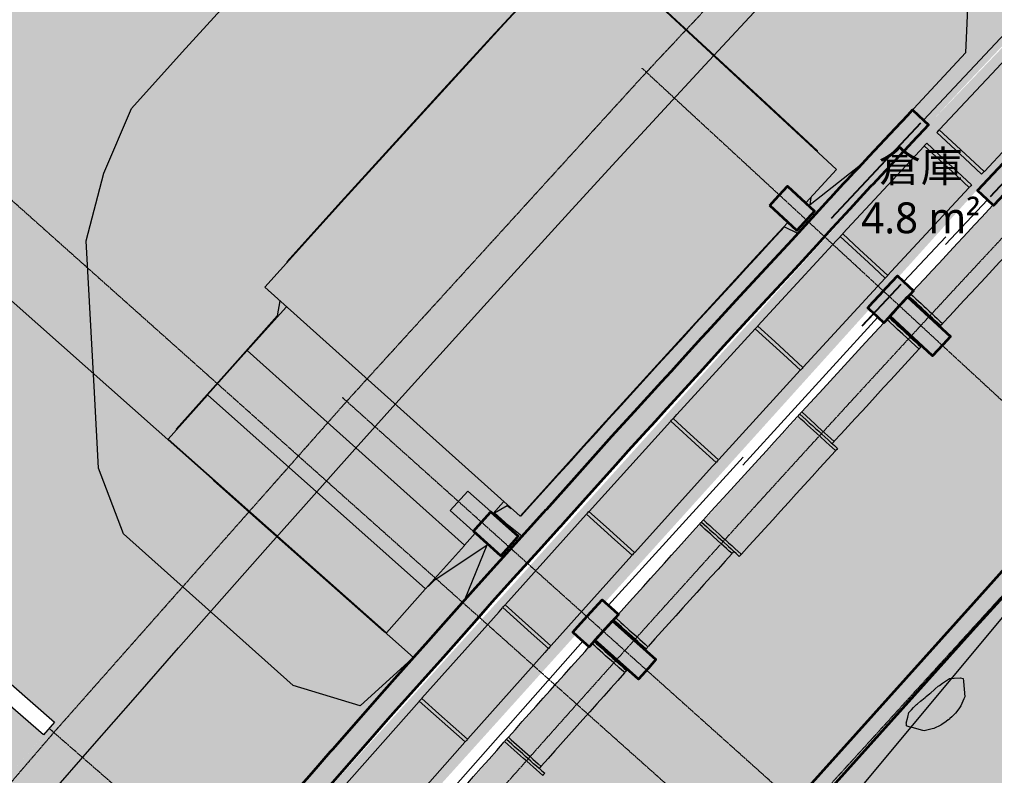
# Model space of a CAD drawing. Header units: millimetres. Extents: x -31757 to 121236, y -27283 to 63658.
# Drawn here: x 46065 to 52747, y 39385 to 44569 of the extents above; entities that cross this region are included whole.
import ezdxf

# ---------------------------------------------------------------- set-up
doc = ezdxf.new("R2010")
doc.units = ezdxf.units.MM
doc.linetypes.add('DASHDOT', pattern=[3.556, 2.54, -0.508, 0, -0.508])
doc.linetypes.add('PHANTOM', pattern=[6.35, 3.175, -0.635, 0.635, -0.635, 0.635, -0.635])
for name, color, linetype, lineweight in [('01_切断（構造・壁）', 7, 'Continuous', 35), ('02_切断（家具）', 8, 'Continuous', 18), ('06_部屋の色', 8, 'Continuous', 0), ('07_切断（建具）', 7, 'Continuous', 18), ('10_見えがかり', 7, 'Continuous', 13), ('11_見えがかり（家具）', 8, 'Continuous', 9), ('20_上部（屋根の外形・梁）', 8, 'PHANTOM', 9), ('40_通り芯', 1, 'DASHDOT', 9), ('50_寸法', 3, 'Continuous', 9), ('60_部屋名・面積', 7, 'Continuous', 13), ('70_断面の位置', 6, 'DASHDOT', 9)]:
    doc.layers.add(name, color=color, linetype=linetype, lineweight=lineweight)
doc.styles.add('JP', font='NotoSansCJKjp-Regular.otf')

msp = doc.modelspace()

# ---------------------------------------------------------------- hatches: boundary and pattern name
at = {"layer": '01_切断（構造・壁）'}
for points in [[(56616.1, 47412.9), (56650.2, 47379.1), (56651.5, 47377.7), (56651.5, 47377.7), (56651.5, 47377.7), (56650.2, 47376.3), (56620.4, 47346.3), (56485.5, 47210.6), (56229.2, 46952.6), (56228.3, 46951.8), (55763.3, 46469.9), (55409.4, 46103.2), (54143.8, 44791.9), (54143, 44791.1), (53624.3, 44237.7), (53231.6, 43818.7), (53020.6, 43593.5), (52741.1, 43295.4), (52739.8, 43294.1), (52739.8, 43294.1), (52739.8, 43294.1), (52738.4, 43295.3), (52661.6, 43367.2), (52631.8, 43395.2), (52630.5, 43396.5), (52631.7, 43398), (53122.4, 43921.5), (54034.5, 44894.7), (54034.9, 44895.1), (55086.9, 45985.1), (55301.6, 46207.6), (55393.8, 46303.1), (56121.4, 47057), (56121.7, 47057.3), (56121.8, 47057.4), (56378.8, 47316), (56419.6, 47357.1), (56543.8, 47482), (56545.2, 47483.3), (56546.6, 47482.1)], [(50608.2, 42241.5), (50739.4, 42386.5), (50779.3, 42430.7), (51002.4, 42671.9), (51270.1, 42961.3), (51359.5, 43058.9), (51614.2, 43336.8), (51625, 43348.5), (51642.8, 43367.9), (51712.6, 43444), (51737.1, 43470.7), (51785.5, 43522.5), (51800.2, 43538.1), (51816.2, 43555.1), (51888, 43631.7), (52069.2, 43824.9), (52151.7, 43914), (52184.6, 43949.6), (52184.6, 43949.6), (52184.6, 43949.6), (52263, 43876.5), (52294.3, 43847.3), (52294.3, 43847.3), (52294.3, 43847.3), (52261.3, 43811.6), (52178.7, 43722.5), (52162.7, 43705.4), (52091.1, 43629), (51910.3, 43436.2), (51904.3, 43429.8), (51895.6, 43420.5), (51874.1, 43397.6), (51847.2, 43368.9), (51754.8, 43268.1), (51724.4, 43234.9), (51635.1, 43137.5), (51526.8, 43019.3), (51380.5, 42859.8), (51157.6, 42618.8), (50890.2, 42329.6), (50747.7, 42172.1), (50576.8, 41983), (50479.3, 41876.5), (50421.6, 41813.6), (50334.8, 41718.8), (50235.5, 41610.4), (50148.9, 41513.6), (50045.7, 41398.5), (49925, 41263.7), (49789.2, 41112.1), (49783.7, 41105.9), (49774.1, 41095.2), (49765.3, 41085.3), (49619, 40923.5), (49451, 40737.7), (49302.1, 40573), (49196.4, 40453.4), (49057.2, 40295.9), (48967.5, 40194.4), (48865.4, 40080.3), (48725.6, 39924.1), (48644.2, 39833.2), (48590.1, 39771.4), (48497.7, 39665.7), (48180.1, 39302.8), (48035.8, 39139.3), (47852, 38931.3), (47722.9, 38785.1), (47606.8, 38650.6), (47590.2, 38631.4), (47553.1, 38588.5), (47553.1, 38588.5), (47553.1, 38588.5), (47514.6, 38622), (47440, 38687), (47440, 38687), (47440, 38687), (47552.1, 38816.8), (47610.1, 38884), (47610.1, 38884), (47610.1, 38884), (47754.6, 39047.5), (48067.6, 39402), (48196.4, 39549.2), (48214.1, 39569.4), (48531.5, 39932.2), (48638, 40051.2), (48769.8, 40198.5), (48868.9, 40309.3), (48970.4, 40424.2), (49062, 40527.8), (49190.4, 40673.1), (49336.8, 40835), (49358.9, 40859.5), (49653.9, 41185.8), (49662.2, 41195.1), (49672.2, 41206.3), (49677.8, 41212.5), (49867.6, 41424.5), (50069, 41649.3), (50124.2, 41710.9), (50279.4, 41880.4), (50465.7, 42083.7), (50532.9, 42158.1)], [(51206.3, 43294.2), (51242.8, 43333.7), (51328.4, 43426.4), (51513.4, 43255.6), (51487.7, 43227.8), (51391.3, 43123.3)], [(52160.5, 42738.6), (52191.8, 42709.3), (52191.8, 42709.3), (52191.8, 42709.3), (52166.3, 42682.1), (52089.9, 42600.5), (52051.2, 42558.1), (52024.6, 42528.8), (51989.4, 42490.1), (51989.4, 42490.1), (51989.4, 42490.1), (51910.2, 42562.2), (51902.3, 42569.4), (51878.5, 42591.1), (51913.9, 42630.1), (51963, 42683.9), (51979.7, 42702.3), (52009.2, 42733.8), (52082.4, 42811.8)], [(52028.8, 42534.5), (52057.5, 42565.6), (52150.9, 42666.7), (52444.8, 42395.3), (52392.1, 42338.3), (52322.7, 42263.1)], [(49175.9, 41059.6), (49211.8, 41099.7), (49296.1, 41193.6), (49483, 41025.9), (49457.8, 40997.8), (49362.8, 40891.9)], [(50137.3, 40518.8), (50168.9, 40489.9), (50168.9, 40489.9), (50168.9, 40489.9), (50143.9, 40462.4), (50068.6, 40379.7), (50040.7, 40348.2), (50004.4, 40307.1), (49973.2, 40271.8), (49969.8, 40267.9), (49889.5, 40338.8), (49857.4, 40367.2), (49857.4, 40367.2), (49857.4, 40367.2), (49892.3, 40406.7), (49957, 40479.9), (50058, 40590.9)], [(50008.5, 40312.8), (50036.8, 40344.4), (50128.7, 40446.8), (50426.5, 40179.7), (50374.7, 40121.9), (50306.3, 40045.7)]]:
    msp.add_hatch(color=7, dxfattribs=at).paths.add_polyline_path(points)
at = {"layer": '02_切断（家具）'}
for points in [[(52658.5, 43507.5), (52543.3, 43614.9), (52351.4, 43794), (52357.8, 43800.9), (52368.5, 43812.4), (52483.7, 43704.9), (52675.6, 43525.8), (52669.2, 43518.9)], [(52573.1, 43415.9), (52457.9, 43523.3), (52265.8, 43702.2), (52272.2, 43709.1), (52282.9, 43720.6), (52398.1, 43613.2), (52590.1, 43434.2), (52583.7, 43427.3)], [(51998, 42796.3), (51882.3, 42903.2), (51689.5, 43081.3), (51695.9, 43088.3), (51706.6, 43099.8), (51822.2, 42992.8), (52015, 42814.6), (52008.6, 42807.7)], [(51416.9, 42165), (51300.8, 42271.5), (51107.3, 42448.8), (51113.7, 42455.8), (51124.3, 42467.3), (51240.4, 42360.9), (51433.9, 42183.5), (51427.5, 42176.6)], [(50838.6, 41531.4), (50722, 41637.3), (50527.8, 41813.9), (50534.1, 41820.9), (50544.6, 41832.5), (50661.2, 41726.5), (50855.4, 41549.9), (50849.1, 41543)], [(50262.8, 40895.3), (50145.8, 41000.8), (49950.8, 41176.5), (49957.2, 41183.5), (49967.7, 41195.2), (50084.6, 41089.7), (50279.6, 40913.9), (50273.3, 40907)], [(49689.8, 40256.9), (49572.3, 40361.9), (49376.6, 40536.8), (49382.9, 40543.8), (49393.3, 40555.5), (49510.8, 40450.5), (49706.4, 40275.6), (49700.2, 40268.6)], [(52439.2, 39773.4), (52437.9, 39772.3), (52436.5, 39771.2), (52435.1, 39770), (52433.7, 39768.8), (52432.3, 39767.7), (52429.9, 39766), (52415.6, 39755.8), (52386.6, 39735.2), (52378.7, 39731.4), (52330.5, 39708.2), (52319.9, 39705.6), (52264.9, 39692.4), (52255.1, 39695.1), (52214.9, 39706.1), (52175.4, 39716.7), (52162.5, 39720.1), (52147.2, 39724.2), (52144.2, 39724.9), (52142.8, 39739.4), (52142.4, 39743.6), (52151.6, 39785), (52158.7, 39816.9), (52166.8, 39825.3), (52176.9, 39835.8), (52191.9, 39851.6), (52200, 39860), (52213.2, 39872.3), (52218.4, 39877.1), (52240.2, 39895.3), (52247.7, 39901.4), (52271.1, 39921), (52278.3, 39927.1), (52302.4, 39947.2), (52309.5, 39953.1), (52332.9, 39972.7), (52340.2, 39978.8), (52361.7, 39996.9), (52369.2, 40003.3), (52389.4, 40018.5), (52417.2, 40036.9), (52439.1, 40051.5), (52469.6, 40052.7), (52514.1, 40054.6), (52528.8, 40050.4), (52532.1, 40049.5), (52533.5, 40033), (52533.7, 40030.6), (52538.2, 39976.6), (52542.9, 39925), (52536.4, 39910.1), (52515.8, 39863.2), (52501.4, 39843.4), (52479.2, 39812.7), (52453.8, 39787.8), (52441.3, 39775.5)], [(49119.4, 39616.1), (49001.5, 39720.5), (48805, 39894.6), (48811.3, 39901.7), (48821.7, 39913.4), (48939.5, 39808.9), (49136, 39634.8), (49129.7, 39627.8)]]:
    msp.add_hatch(color=8, dxfattribs=at).paths.add_polyline_path(points)
at = {"layer": '06_部屋の色', "true_color": 0xf6e3a4}
h = msp.add_hatch(color=8, dxfattribs=at)
h.paths.add_polyline_path([(37121.8, 42081.2), (37460.6, 42484.9), (37800.4, 42887.9), (36072.4, 44348.7), (39234.8, 48988.5), (39431.2, 49276.7), (39322.7, 49373.6), (39316.9, 49378.8), (39496.9, 49642.9), (39611.1, 49540.6), (39795.6, 49811.2), (39687.3, 49908.5), (39681.5, 49913.7), (39861.6, 50178), (39975.6, 50075.3), (40009.7, 50125.4), (40040.8, 50171), (41255.9, 51953.7), (41148.6, 52052.4), (41142.8, 52057.7), (41323.5, 52322.9), (41429.2, 52225.4), (41436.5, 52218.7), (41621.7, 52490.5), (41514.7, 52589.5), (41508.9, 52594.8), (41689.8, 52860.2), (41802.5, 52755.7), (41822.1, 52784.5), (42460.9, 53721.7), (42489.9, 53764.2), (42585.7, 53895.5), (42599.7, 53914.6), (42604.4, 53920.3), (42708.9, 54045.6), (42719.4, 54058.2), (42787.8, 54136.5), (42789.9, 54138.9), (42851.9, 54248.7), (42853.6, 54251.8), (42853.6, 54251.9), (42855.9, 54255.5), (43006.4, 54494.7), (43009, 54498), (43179.6, 54718.9), (43182.4, 54721.9), (43373.5, 54925.4), (43376.6, 54928.2), (43586.3, 55112.4), (43589.7, 55114.8), (43816, 55278.1), (43817.8, 55279.1), (44024.5, 55399.8), (44060.7, 55420.9), (44277.9, 55521.2), (44317.9, 55539.6), (44543.7, 55618.6), (44585.3, 55633.1), (44817.7, 55690), (44860.4, 55700.5), (45097.2, 55734.8), (45139.9, 55741), (45140.7, 55741.1), (45144.9, 55741.3), (45427.3, 55754.9), (45483, 55754.9), (47818.2, 55754.5), (47818.4, 55903), (47818.4, 55906.5), (51414.4, 55906), (51414.2, 55759.5), (51414.2, 55754), (51454.3, 55754), (51465.9, 55754), (54573.7, 55753.6), (54613.5, 55753.6), (54615.4, 55753.6), (54621.5, 55753.6), (54623.5, 55753.5), (54625.5, 55753.4), (54626, 55753.3), (54921.2, 55738.5), (54925.4, 55737.8), (55213.9, 55693.9), (55218.1, 55692.9), (55500.8, 55620.2), (55504.7, 55618.8), (55778.8, 55518.2), (55782.5, 55516.4), (56045.2, 55388.7), (56048.5, 55386.6), (56297.2, 55233.1), (56300.2, 55230.8), (56532.3, 55053.1), (56533.1, 55052.3), (56744.8, 54853.6), (56751, 54847.7), (56772.1, 54825.8), (56777.2, 54820.5), (56821.3, 54774.8), (56991.9, 54597.6), (59427.7, 52068.4), (59746.8, 51737.1), (59781.4, 51701.1), (59794.3, 51687.7), (59792.1, 51685.6), (59685.5, 51582.1), (59787.6, 51476.3), (59791.1, 51472.7), (59705, 51389), (59196, 50899.2), (59143.7, 50847.7), (59044.4, 50949.6), (59037.6, 50956.5), (59034, 50953), (59033.8, 50952.8), (59033.1, 50952.1), (59029.9, 50949), (58743.2, 50666.6), (58401.6, 50334.7), (58400.1, 50333.3), (58394.2, 50327.5), (57903.5, 49839.6), (57892.9, 49829), (57459.3, 49402), (57563.5, 49297.4), (57566.6, 49294.3), (57502.7, 49231.4), (57154, 48880), (56803.1, 48530.9), (56319, 48038.3), (56153.9, 47871.8), (56045.6, 47978.5), (55701.8, 47631.8), (55695.6, 47625.4), (55514.2, 47438.2), (55619.3, 47335.4), (55622.9, 47331.9), (55470.9, 47175.2), (55131.2, 46829.4), (54643.1, 46321.1), (54162.4, 45825.1), (53814.8, 45458.4), (53742.7, 45383.3), (53637.7, 45483.3), (53632.6, 45488.1), (53421.1, 45267.7), (53527.7, 45166.4), (53531.3, 45163), (53479.2, 45108.7), (52996.9, 44594.7), (52522.1, 44093.2), (52295.7, 43848.7), (52189.7, 43947.7), (52184.5, 43952.5), (52071.6, 43830.4), (52067.7, 43826.3), (51742.6, 43479.6), (51737.9, 43474.5), (51735.6, 43472.1), (51731.2, 43467.3), (51729.8, 43465.8), (51272.8, 42967.2), (51268.6, 42962.6), (50788.3, 42443.3), (50777.9, 42432.1), (50470.8, 42092.4), (50464.2, 42085.1), (50122.7, 41712.2), (49662.4, 41198.3), (49653.5, 41188.4), (49653.4, 41188.2), (49652.4, 41187.1), (49194.4, 40680.5), (49188.9, 40674.4), (48872.2, 40316), (48867.4, 40310.6), (48534.9, 39939.1), (48530, 39933.5), (48072.9, 39411.1), (48066.1, 39403.3), (47608.6, 38885.3), (47437.2, 38686.8), (47550, 38588.5), (47551.8, 38587), (47406.2, 38418.2), (47073.7, 38037.8), (46615.8, 37502), (46164.6, 36979.1), (45852.2, 36608.5), (45590.5, 36302.3), (44600.9, 37138.8), (44291.6, 37400.2), (44789.6, 37987.1), (45302.9, 38587.4), (45805.3, 39170.5), (46309.8, 39751.7), (43444.8, 42248), (42931, 41656.2), (42419.5, 41062.4), (41910.1, 40466.8), (41389.8, 39853.7), (41349.7, 39806.3), (43641.2, 37870.2), (43189.5, 37333.6), (42700.5, 36748.6), (42375.7, 36357.7), (41893.4, 35773.6), (41891, 35772), (41887.6, 35772.2), (35947.6, 40658.3), (35945.8, 40661.7), (35947, 40665.4), (36615.4, 41474)])
h.paths.add_polyline_path([(52361.6, 48399.8), (52291.4, 48477.5), (52216.2, 48550.4), (52136.5, 48618.2), (52052.4, 48680.7), (51964.5, 48737.5), (51873, 48788.5), (51778.4, 48833.3), (51681.1, 48871.9), (51581.5, 48904.1), (51479.9, 48929.6), (51376.9, 48948.5), (51272.9, 48960.5), (51168.3, 48965.8), (51063.6, 48964.2), (50959.3, 48955.8), (50855.7, 48940.5), (50753.4, 48918.5), (50652.7, 48889.9), (50554, 48854.7), (50457.9, 48813.2), (50364.7, 48765.4), (50274.8, 48711.7), (50188.7, 48652.2), (50106.6, 48587.2), (50029, 48517), (49956.1, 48441.8), (49888.3, 48362.1), (49825.8, 48278), (49769, 48190.1), (49718, 48098.7), (49673.1, 48004), (49634.5, 47906.7), (49602.4, 47807.1), (49576.8, 47705.5), (49558, 47602.6), (49545.9, 47498.5), (49540.7, 47393.9), (49542.3, 47289.3), (49550.7, 47184.9), (49566, 47081.3), (49588, 46978.9), (49616.6, 46878.3), (49651.8, 46779.6), (49693.3, 46683.5), (49741, 46590.4), (49794.7, 46500.5), (49854.2, 46414.3), (49919.2, 46332.3), (49989.5, 46254.6), (50064.6, 46181.7), (50144.4, 46113.9), (50228.4, 46051.4), (50316.4, 45994.6), (50407.8, 45943.6), (50502.4, 45898.7), (50599.7, 45860.2), (50699.4, 45828), (50801, 45802.5), (50903.9, 45783.6), (51007.9, 45771.5), (51112.5, 45766.3), (51217.2, 45767.9), (51321.5, 45776.3), (51425.1, 45791.6), (51527.5, 45813.6), (51628.2, 45842.2), (51726.8, 45877.4), (51822.9, 45918.9), (51916.1, 45966.6), (52006, 46020.4), (52092.1, 46079.9), (52174.2, 46144.9), (52251.9, 46215.1), (52324.8, 46290.2), (52392.6, 46370), (52455.1, 46454.1), (52511.9, 46542), (52562.8, 46633.4), (52607.7, 46728.1), (52646.3, 46825.4), (52678.4, 46925), (52704, 47026.6), (52722.8, 47129.5), (52734.9, 47233.5), (52740.2, 47338.1), (52738.6, 47442.8), (52730.1, 47547.1), (52714.9, 47650.8), (52692.9, 47753.1), (52664.3, 47853.8), (52629.1, 47952.5), (52587.5, 48048.6), (52539.8, 48141.7), (52486.1, 48231.6), (52426.6, 48317.8)], flags=0)
at = {"layer": '06_部屋の色', "true_color": 0xe9dfcf}
h = msp.add_hatch(color=8, dxfattribs=at)
h.paths.add_polyline_path([(41967, 30769.9), (42314.6, 31207.1), (42442.1, 31367.5), (42919.4, 31963.3), (43398.9, 32557.4), (43880.6, 33149.6), (44200.1, 33539.4), (44364.6, 33740.1), (44850.7, 34328.8), (45339, 34915.7), (45829.5, 35500.7), (46124.6, 35850), (46124.6, 35850), (46187.5, 35924.5), (46189.4, 35922.9), (47685.5, 37666.6), (47984.4, 38015), (47986, 38016.8), (48081.6, 38128.3), (48082, 38128.8), (48082, 38128.8), (48096.8, 38145.5), (48132, 38185.3), (48163.8, 38221.3), (48181.6, 38241.4), (49656.3, 39910.2), (49971.3, 40266.5), (49972.9, 40268.4), (50069.9, 40378.2), (50070.1, 40378.4), (50070.1, 40378.4), (50070.1, 40378.4), (50070.1, 40378.4), (50080.6, 40389.9), (50127.9, 40441.9), (50171.4, 40489.7), (51670.7, 42137.1), (51990.9, 42488.8), (51992.5, 42490.6), (52091.3, 42599.2), (52092, 42599.9), (52107, 42615.9), (52194.3, 42709), (52632.9, 43177), (52741.3, 43292.6), (52764.2, 43317.1), (54144.9, 44790.2), (54145, 44790.3), (54145, 44790.3), (54145, 44790.3), (56061.8, 46776.3), (56226.3, 46946.8), (56230.2, 46950.8), (56618.9, 47342), (56654.5, 47377.8), (56650.6, 47381.6), (57157.8, 47894.8), (57696.5, 48435.7), (58061.1, 48798.7), (58063.8, 48795.9), (58320.8, 49054.5), (58346.9, 49080.8), (58347.1, 49080.9), (60377.4, 51065), (60490.8, 51175.8), (60494.6, 51179.5), (60494.6, 51179.5), (60494.6, 51179.5), (60613.4, 51292.3), (60817.3, 51485.7), (60930.2, 51592.9), (60928.6, 51594.6), (61146.4, 51801.3), (61148, 51799.6), (61657.7, 52283.3), (61656.1, 52285), (62561.4, 53144.2), (62563, 53142.5), (62607.4, 53184.6), (62933.8, 52835.9), (62999, 52897.7), (62999, 52897.7), (62999, 52897.7), (62999, 52897.7), (63065.1, 52958.6), (62739, 53307.7), (62783.8, 53349), (62782.2, 53350.7), (64436.6, 54875.3), (64438.2, 54873.6), (64814.7, 55220.6), (64813.1, 55222.3), (64879.7, 55283), (66089.8, 53950.5), (65530.5, 53440.7), (64973.1, 52928.8), (64417.6, 52414.9), (63901.5, 51933.8), (63312.5, 51380.9), (62762.8, 50860.8), (62215, 50338.6), (61741.6, 49884), (61125.3, 49288.2), (60583.5, 48760), (60043.5, 48229.8), (59613.5, 47804.2), (58969.6, 47163.3), (58435.6, 46627), (57903.7, 46088.8), (57514.5, 45692.1), (57514.5, 45692.1), (57373.7, 45548.6), (56845.7, 45006.5), (56319.8, 44462.4), (55795.9, 43916.3), (55448, 43550.9), (55448, 43550.9), (55274, 43368.3), (54754.2, 42818.3), (54236.4, 42266.4), (53720.7, 41712.6), (53416.5, 41383.5), (53207, 41156.9), (52695.5, 40599.3), (52186, 40039.7), (51678.5, 39478.3), (51412.1, 39181.3), (51173.2, 38915), (50670, 38349.8), (50168.8, 37782.8), (49669.8, 37213.9), (49441.5, 36951.6), (49172.9, 36643.1), (48678.2, 36070.5), (48185.5, 35496.1), (47695.1, 34919.8), (47499.2, 34687.9), (47206.7, 34341.7), (46720.5, 33761.8), (46236.5, 33180.1), (45754.6, 32596.6), (45594.7, 32401.5), (45274.9, 32011.3), (44797.4, 31424.2), (44322.1, 30835.3), (43849, 30244.7), (43725.8, 30089.7), (43378.1, 29652.3), (43230, 29464.6), (42762.1, 29834.3), (42719.6, 29861.2), (42671.4, 29880.8), (42618.5, 29894.4), (42561.8, 29903), (42502.3, 29908.1), (42440.8, 29910.8), (42316.3, 29914), (42255.1, 29917.1), (42191.6, 29917.1), (42122.8, 29910.5), (42050.8, 29899.7), (41904.4, 29875.1), (41833.8, 29866.1), (41767.4, 29862.5), (41707.2, 29866.6), (41654.9, 29881), (41607.5, 29901.7), (41560.8, 29923.2), (41515.3, 29946.1), (41471, 29970.7), (41428.5, 29997.5), (41387.9, 30026.5), (40498.9, 28893.5), (41023.5, 29569.3), (41494.1, 30170.5)])
h.paths.add_polyline_path([(46390.4, 35759.4), (46284.4, 35849), (46279.2, 35843), (46218.2, 35770.8), (46335.8, 35671.4), (46341.8, 35678.4), (46402, 35749.6)], flags=0)
at = {"layer": '06_部屋の色', "true_color": 0xd9d3ec}
for points in [[(56009.8, 47729), (59898.9, 51580.9), (60280.7, 51185), (56402, 47343.4), (52626.7, 43400.1), (52224.4, 43775.1)], [(48032.5, 38303.8), (47617.9, 38665.2), (52224.4, 43775.1), (52626.7, 43400.1)], [(42490.4, 40960.9), (42978, 41527.1), (43454, 42075.9), (46230, 39660.1), (45749, 39105.4), (45269.9, 38549), (44806, 38006.4), (44330.9, 37446.6), (44240, 37523.5), (44713.8, 38081.6), (45177, 38623.4), (43976.3, 39653.1), (43536.2, 39138.8), (43032.2, 38545.2), (41521.2, 39823.3), (42018.3, 40408.7)]]:
    msp.add_hatch(color=8, dxfattribs=at).paths.add_polyline_path(points)
at = {"layer": '06_部屋の色', "true_color": 0xe9dfcf}
for points in [[(62128.1, 33329.2), (52090.4, 42600.1), (54143.9, 44791.1), (64044.9, 35374.3), (63086.5, 34351.7), (63112, 34327.8), (62153.8, 33305.4)], [(52090.4, 42600.1), (62128.1, 33329.2), (61184.7, 32292.7), (61210.6, 32269.2), (60267.5, 31232.9), (60241.4, 31256.3), (56694.5, 34437.3), (56741.1, 34490.9), (56802.8, 34575.7), (56856.7, 34665.5), (56902.7, 34759.8), (56940.3, 34857.6), (56969.2, 34958.4), (56989.2, 35061.3), (57000.1, 35165.5), (57001.9, 35270.4), (56994.6, 35374.9), (56978.2, 35478.5), (56952.9, 35580.2), (56918.7, 35679.3), (56876.1, 35775.1), (56825.3, 35866.8), (56766.7, 35953.7), (56700.7, 36035.1), (56627.9, 36110.5), (56548.8, 36179.3), (56463.9, 36240.9), (56374.1, 36294.9), (56279.9, 36340.9), (56182, 36378.5), (56081.2, 36407.3), (55978.3, 36427.4), (55874.1, 36438.3), (55769.3, 36440.1), (55664.7, 36432.8), (55561.1, 36416.4), (55459.4, 36391.1), (55360.3, 36356.9), (55264.5, 36314.3), (55172.9, 36263.5), (55086, 36204.9), (55004.5, 36138.9), (54929.1, 36066.1), (54906.9, 36040.5), (50069.1, 40379.3)], [(50069.1, 40379.3), (54906.9, 36040.5), (54860.3, 35986.9), (54798.7, 35902.1), (54744.7, 35812.3), (54698.7, 35718.1), (54661.2, 35620.2), (54632.3, 35519.4), (54612.3, 35416.5), (54601.3, 35312.3), (54599.5, 35207.5), (54606.8, 35102.9), (54623.2, 34999.3), (54648.6, 34897.6), (54682.7, 34798.5), (54725.3, 34702.7), (54776.1, 34611.1), (54834.8, 34524.1), (54900.7, 34442.7), (54973.6, 34367.3), (55052.7, 34298.5), (55137.5, 34236.9), (55227.3, 34182.9), (55321.6, 34136.9), (55419.4, 34099.4), (55520.2, 34070.5), (55623.1, 34050.5), (55727.4, 34039.5), (55832.2, 34037.7), (55936.7, 34045), (56040.3, 34061.4), (56142, 34086.7), (56241.1, 34120.9), (56336.9, 34163.5), (56428.6, 34214.3), (56515.5, 34273), (56597, 34338.9), (56672.4, 34411.8), (56694.5, 34437.3), (60241.4, 31256.3), (59313.4, 30206.1), (59339.6, 30182.9), (58411.7, 29133), (48080.6, 38129.2)]]:
    msp.add_hatch(color=8, dxfattribs=at).paths.add_polyline_path(points)
at = {"layer": '06_部屋の色', "true_color": 0x9fcb84}
h = msp.add_hatch(color=8, dxfattribs=at)
h.paths.add_polyline_path([(50264, 37890.7), (50471.4, 38125.6), (50679.1, 38360.2), (50887.3, 38594.4), (51095.8, 38828.3), (51304.6, 39061.9), (51408.5, 39177.8), (51513.8, 39295.2), (51723.4, 39528.1), (51933.3, 39760.7), (52143.6, 39993), (52354.2, 40225), (52565.2, 40456.7), (52776.6, 40688), (52988.3, 40919), (53200.4, 41149.7), (53412.8, 41380), (59946.6, 35345.3), (61052.7, 34323.6), (60851.1, 34105.1), (60649.9, 33886.2), (60449, 33667), (60248.5, 33447.5), (60048.2, 33227.7), (59848.4, 33007.6), (59648.8, 32787.2), (59449.6, 32566.4), (59250.8, 32345.4), (59154.2, 32237.7), (59150.9, 32234), (59052.3, 32124.1), (58854.1, 31902.4), (58656.3, 31680.5), (58458.8, 31458.2), (58261.6, 31235.6), (58064.8, 31012.8), (57868.4, 30789.6), (57672.3, 30566.1), (57476.5, 30342.4), (57281.1, 30118.3), (53359.5, 33533.2), (49438, 36948), (49643.9, 37184.2), (49850.2, 37420), (50056.9, 37655.5)])
h.paths.add_polyline_path([(54860.3, 35986.9), (54798.7, 35902.1), (54744.7, 35812.3), (54698.7, 35718.1), (54661.2, 35620.2), (54632.3, 35519.4), (54612.3, 35416.5), (54601.3, 35312.3), (54599.5, 35207.5), (54606.8, 35102.9), (54623.2, 34999.3), (54648.6, 34897.6), (54682.7, 34798.5), (54725.3, 34702.7), (54776.1, 34611.1), (54834.8, 34524.1), (54900.7, 34442.7), (54973.6, 34367.3), (55052.7, 34298.5), (55137.5, 34236.9), (55227.3, 34182.9), (55321.6, 34136.9), (55419.4, 34099.4), (55520.2, 34070.5), (55623.1, 34050.5), (55727.4, 34039.5), (55832.2, 34037.7), (55936.7, 34045), (56040.3, 34061.4), (56142, 34086.7), (56241.1, 34120.9), (56336.9, 34163.5), (56428.6, 34214.3), (56515.5, 34273), (56597, 34338.9), (56672.4, 34411.8), (56694.4, 34437.1), (56741.1, 34490.9), (56802.8, 34575.7), (56856.7, 34665.5), (56902.7, 34759.8), (56940.3, 34857.6), (56969.2, 34958.4), (56989.2, 35061.3), (57000.1, 35165.5), (57001.9, 35270.4), (56994.6, 35374.9), (56978.2, 35478.5), (56952.9, 35580.2), (56918.7, 35679.3), (56876.1, 35775.1), (56825.3, 35866.8), (56766.7, 35953.7), (56700.7, 36035.1), (56627.9, 36110.5), (56548.8, 36179.3), (56463.9, 36240.9), (56374.1, 36294.9), (56279.9, 36340.9), (56182, 36378.5), (56081.2, 36407.3), (55978.3, 36427.4), (55874.1, 36438.3), (55769.3, 36440.1), (55664.7, 36432.8), (55561.1, 36416.4), (55459.4, 36391.1), (55360.3, 36356.9), (55264.5, 36314.3), (55172.9, 36263.5), (55086, 36204.9), (55004.5, 36138.9), (54929.1, 36066.1), (54906.8, 36040.4)], flags=0)
at = {"layer": '50_寸法'}
msp.add_hatch(color=7, dxfattribs=at).paths.add_polyline_path([(48799.5, 40165.6), (48793.3, 40159.2), (48786.1, 40154.2), (48778, 40150.7), (48769.4, 40148.9), (48760.5, 40148.7), (48751.9, 40150.3), (48743.7, 40153.6), (48736.2, 40158.4), (48729.9, 40164.5), (48724.9, 40171.8), (48721.4, 40179.8), (48719.6, 40188.5), (48719.4, 40197.3), (48721, 40206), (48724.3, 40214.2), (48729, 40221.6), (48735.2, 40227.9), (48742.4, 40232.9), (48750.5, 40236.4), (48759.2, 40238.3), (48768, 40238.4), (48776.7, 40236.8), (48784.9, 40233.6), (48792.3, 40228.8), (48798.6, 40222.6), (48803.6, 40215.4), (48807.1, 40207.3), (48809, 40198.7), (48809.1, 40189.8), (48807.5, 40181.2), (48804.3, 40173)])

# ---------------------------------------------------------------- linework, layer by layer
at = {"layer": '01_切断（構造・壁）'}
for points in [[(50608.2, 42241.5), (50739.4, 42386.5), (50779.3, 42430.7), (51002.4, 42671.9), (51270.1, 42961.3), (51359.5, 43058.9), (51614.2, 43336.8), (51625, 43348.5), (51642.8, 43367.9), (51712.6, 43444), (51737.1, 43470.7), (51785.5, 43522.5), (51800.2, 43538.1), (51816.2, 43555.1), (51888, 43631.7), (52069.2, 43824.9), (52151.7, 43914), (52184.6, 43949.6), (52184.6, 43949.6), (52184.6, 43949.6), (52263, 43876.5), (52294.3, 43847.3), (52294.3, 43847.3), (52294.3, 43847.3), (52261.3, 43811.6), (52178.7, 43722.5), (52162.7, 43705.4), (52091.1, 43629), (51910.3, 43436.2), (51904.3, 43429.8), (51895.6, 43420.5), (51874.1, 43397.6), (51847.2, 43368.9), (51754.8, 43268.1), (51724.4, 43234.9), (51635.1, 43137.5), (51526.8, 43019.3), (51380.5, 42859.8), (51157.6, 42618.8), (50890.2, 42329.6), (50747.7, 42172.1), (50576.8, 41983), (50479.3, 41876.5), (50421.6, 41813.6), (50334.8, 41718.8), (50235.5, 41610.4), (50148.9, 41513.6), (50045.7, 41398.5), (49925, 41263.7), (49789.2, 41112.1), (49783.7, 41105.9), (49774.1, 41095.2), (49765.3, 41085.3), (49619, 40923.5), (49451, 40737.7), (49302.1, 40573), (49196.4, 40453.4), (49057.2, 40295.9), (48967.5, 40194.4), (48865.4, 40080.3), (48725.6, 39924.1), (48644.2, 39833.2), (48590.1, 39771.4), (48497.7, 39665.7), (48180.1, 39302.8)], [(53020.6, 43593.5), (52741.1, 43295.4), (52739.8, 43294.1), (52739.8, 43294.1), (52739.8, 43294.1), (52738.4, 43295.3), (52661.6, 43367.2), (52631.8, 43395.2), (52630.5, 43396.5), (52631.7, 43398), (53122.4, 43921.5)], [(51206.3, 43294.2), (51242.8, 43333.7), (51328.4, 43426.4), (51513.4, 43255.6), (51487.7, 43227.8), (51391.3, 43123.3), (51206.3, 43294.2)], [(52160.5, 42738.6), (52191.8, 42709.3), (52191.8, 42709.3), (52191.8, 42709.3), (52166.3, 42682.1), (52089.9, 42600.5), (52051.2, 42558.1), (52024.6, 42528.8), (51989.4, 42490.1), (51989.4, 42490.1), (51989.4, 42490.1), (51910.2, 42562.2), (51902.3, 42569.4), (51878.5, 42591.1), (51913.9, 42630.1), (51963, 42683.9), (51979.7, 42702.3), (52009.2, 42733.8), (52082.4, 42811.8), (52160.5, 42738.6)], [(52028.8, 42534.5), (52057.5, 42565.6), (52150.9, 42666.7), (52444.8, 42395.3), (52392.1, 42338.3), (52322.7, 42263.1), (52028.8, 42534.5)], [(47754.6, 39047.5), (48067.6, 39402), (48196.4, 39549.2), (48214.1, 39569.4), (48531.5, 39932.2), (48638, 40051.2), (48769.8, 40198.5), (48868.9, 40309.3), (48970.4, 40424.2), (49062, 40527.8), (49190.4, 40673.1), (49336.8, 40835), (49358.9, 40859.5), (49653.9, 41185.8), (49662.2, 41195.1), (49672.2, 41206.3), (49677.8, 41212.5), (49867.6, 41424.5), (50069, 41649.3), (50124.2, 41710.9), (50279.4, 41880.4), (50465.7, 42083.7), (50532.9, 42158.1), (50608.2, 42241.5)], [(52604.9, 40569), (53407.7, 41464.2), (53478.2, 41399.1), (54227.4, 40706.8), (54484.7, 40469), (54921.3, 40065.5), (54921.3, 40065.5), (54921.3, 40065.5), (54880, 40020.8), (54856.1, 39994.9), (54841.3, 39978.9), (54841.3, 39978.9), (54841.3, 39978.9), (54664.1, 40142.4), (54105.9, 40657.7), (53815, 40926.2), (53416.4, 41294.2), (51956.7, 39666.5), (50420, 37953.1), (49523.8, 36953.8), (53637.3, 33369.7)], [(49175.9, 41059.6), (49211.8, 41099.7), (49296.1, 41193.6), (49483, 41025.9), (49457.8, 40997.8), (49362.8, 40891.9), (49175.9, 41059.6)], [(50137.3, 40518.8), (50168.9, 40489.9), (50168.9, 40489.9), (50168.9, 40489.9), (50143.9, 40462.4), (50068.6, 40379.7), (50040.7, 40348.2), (50004.4, 40307.1), (49973.2, 40271.8), (49969.8, 40267.9), (49889.5, 40338.8), (49857.4, 40367.2), (49857.4, 40367.2), (49857.4, 40367.2), (49892.3, 40406.7), (49957, 40479.9), (50058, 40590.9), (50137.3, 40518.8)], [(50872.3, 38637.2), (52604.9, 40569)], [(50008.5, 40312.8), (50036.8, 40344.4), (50128.7, 40446.8), (50426.5, 40179.7), (50374.7, 40121.9), (50306.3, 40045.7), (50008.5, 40312.8)]]:
    msp.add_lwpolyline(points, dxfattribs=at)
at = {"layer": '02_切断（家具）'}
for points in [[(52658.5, 43507.5), (52543.3, 43614.9), (52351.4, 43794), (52357.8, 43800.9), (52368.5, 43812.4), (52483.7, 43704.9), (52675.6, 43525.8), (52669.2, 43518.9), (52658.5, 43507.5)], [(52573.1, 43415.9), (52457.9, 43523.3), (52265.8, 43702.2), (52272.2, 43709.1), (52282.9, 43720.6), (52398.1, 43613.2), (52590.1, 43434.2), (52583.7, 43427.3), (52573.1, 43415.9)], [(51998, 42796.3), (51882.3, 42903.2), (51689.5, 43081.3), (51695.9, 43088.3), (51706.6, 43099.8), (51822.2, 42992.8), (52015, 42814.6), (52008.6, 42807.7), (51998, 42796.3)], [(51416.9, 42165), (51300.8, 42271.5), (51107.3, 42448.8), (51113.7, 42455.8), (51124.3, 42467.3), (51240.4, 42360.9), (51433.9, 42183.5), (51427.5, 42176.6), (51416.9, 42165)], [(50838.6, 41531.4), (50722, 41637.3), (50527.8, 41813.9), (50534.1, 41820.9), (50544.6, 41832.5), (50661.2, 41726.5), (50855.4, 41549.9), (50849.1, 41543), (50838.6, 41531.4)], [(50262.8, 40895.3), (50145.8, 41000.8), (49950.8, 41176.5), (49957.2, 41183.5), (49967.7, 41195.2), (50084.6, 41089.7), (50279.6, 40913.9), (50273.3, 40907), (50262.8, 40895.3)], [(49689.8, 40256.9), (49572.3, 40361.9), (49376.6, 40536.8), (49382.9, 40543.8), (49393.3, 40555.5), (49510.8, 40450.5), (49706.4, 40275.6), (49700.2, 40268.6), (49689.8, 40256.9)], [(52439.2, 39773.4), (52437.9, 39772.3), (52436.5, 39771.2), (52435.1, 39770), (52433.7, 39768.8), (52432.3, 39767.7), (52429.9, 39766), (52415.6, 39755.8), (52386.6, 39735.2), (52378.7, 39731.4), (52330.5, 39708.2), (52319.9, 39705.6), (52264.9, 39692.4), (52255.1, 39695.1), (52214.9, 39706.1), (52175.4, 39716.7), (52162.5, 39720.1), (52147.2, 39724.2), (52144.2, 39724.9), (52142.8, 39739.4), (52142.4, 39743.6), (52151.6, 39785), (52158.7, 39816.9), (52166.8, 39825.3), (52176.9, 39835.8), (52191.9, 39851.6), (52200, 39860), (52213.2, 39872.3), (52218.4, 39877.1), (52240.2, 39895.3), (52247.7, 39901.4), (52271.1, 39921), (52278.3, 39927.1), (52302.4, 39947.2), (52309.5, 39953.1), (52332.9, 39972.7), (52340.2, 39978.8), (52361.7, 39996.9), (52369.2, 40003.3), (52389.4, 40018.5), (52417.2, 40036.9), (52439.1, 40051.5), (52469.6, 40052.7), (52514.1, 40054.6), (52528.8, 40050.4), (52532.1, 40049.5), (52533.5, 40033), (52533.7, 40030.6), (52538.2, 39976.6), (52542.9, 39925), (52536.4, 39910.1), (52515.8, 39863.2), (52501.4, 39843.4), (52479.2, 39812.7), (52453.8, 39787.8), (52441.3, 39775.5), (52439.2, 39773.4)], [(49119.4, 39616.1), (49001.5, 39720.5), (48805, 39894.6), (48811.3, 39901.7), (48821.7, 39913.4), (48939.5, 39808.9), (49136, 39634.8), (49129.7, 39627.8), (49119.4, 39616.1)]]:
    msp.add_lwpolyline(points, dxfattribs=at)
at = {"layer": '07_切断（建具）'}
for points in [[(52891.9, 44553.8), (52259.8, 43879.4)], [(52698, 43333.5), (52410.4, 43026.6)], [(52412.1, 43079.7), (52124.5, 42772.8)], [(51023.1, 41514), (51946.5, 42528.5)], [(50100.7, 40552.5), (51024.2, 41567.1)], [(49017.9, 39277.7), (49926.3, 40305.6)]]:
    msp.add_lwpolyline(points, dxfattribs=at)
at = {"layer": '10_見えがかり'}
msp.add_lwpolyline([(46007.8, 40010.9), (46305.6, 39751.4), (46229.8, 39664.2), (45931.7, 39923.6)], dxfattribs=at)
at = {"layer": '11_見えがかり（家具）'}
for points in [[(46644.3, 43516.3), (46832, 43959.1), (47180.1, 44345), (47879.9, 45113.6), (48231.2, 45496.7), (48583.6, 45878.7), (48981.3, 46162.9), (49500.6, 46182.7), (50020, 46202.4), (51804, 45457.2), (52185.1, 45103.9), (52566.2, 44750.5), (52548.5, 44339.2), (52193.7, 43959.4), (52185.9, 43951.2)], [(49495.5, 41163.9), (47747.6, 42734.6), (48292.6, 43338.8), (48840, 43940.8), (49389.7, 44540.6), (49941.7, 45138.4), (51665, 43540.6), (51454.5, 43312.7)], [(51533, 43665.7), (51533.5, 43669.3), (51152.3, 44022.7), (50390.1, 44729.4), (50009, 45082.8), (50006.5, 45081.1)], [(49661.4, 44837.8), (49649.7, 44829.5), (49297.4, 44447.4), (48946.3, 44064.2), (48596.2, 43680.1), (48246.7, 43295.4), (47898.5, 42909.5), (47897.5, 42903.9)], [(52369.9, 43813.8), (52763, 44233.8), (52871.1, 44348.5)], [(53177, 44061), (53137.9, 44019.4), (52677, 43527.2)], [(51708, 43101.1), (52264.5, 43700.7)], [(51827.6, 43570.5), (51482.4, 43297.8), (51489.2, 43347.3)], [(48754.5, 40184.4), (48399.9, 39862.5), (47940.2, 40003), (46778.4, 41043), (46607.4, 41493.4), (46578.9, 42012.4), (46522, 43050.3), (46644.3, 43516.3)], [(52571.7, 43414.4), (52040.7, 42842.5), (52016.4, 42816.1)], [(52220.1, 42741.2), (52268.9, 42793.8), (52317.8, 42846.4), (52366.6, 42898.9), (52415.4, 42951.5), (52464.2, 43004.1), (52561.8, 43109.2), (52610.6, 43161.8), (52659.5, 43214.3), (52708.3, 43266.9), (52735.1, 43295.8)], [(51329.7, 43177.5), (51119.1, 42949.6), (50575.6, 42356.5), (50034.4, 41761.2), (49495.5, 41163.9)], [(49500.8, 41166.8), (49503.2, 41165), (49588.7, 41259.8), (49674.2, 41354.5), (49759.7, 41449.3), (49845.1, 41544), (49930.6, 41638.8), (50016.1, 41733.5), (50101.8, 41828), (50187.6, 41922.5), (50273.4, 42017), (50359.1, 42111.4), (50445.1, 42205.8), (50531.2, 42299.9), (50617.3, 42394.1), (50703.4, 42488.3), (50789.4, 42582.5), (50875.5, 42676.7), (50961.7, 42770.8), (51048.1, 42864.7), (51134.5, 42958.6), (51220.9, 43052.5), (51307.3, 43146.4), (51397.4, 43103.2)], [(52975.6, 43113.9), (52928.1, 43062.8), (52879.3, 43010.2), (52830.5, 42957.6), (52781.7, 42905.1), (52684, 42799.9), (52586.4, 42694.8), (52537.6, 42642.2), (52440, 42537.1), (52392.5, 42486)], [(51125.7, 42468.8), (51663.7, 43053.4), (51688.2, 43079.8)], [(51996.7, 42794.7), (51435.2, 42184.9)], [(52192.4, 42711.4), (52220.1, 42741.2)], [(47850.3, 42639.6), (47831.8, 42536.4), (47485.2, 42149.1), (47139.5, 41761), (47141.2, 41758.7)], [(52340.9, 42503.9), (52322.6, 42520.9), (52304.3, 42537.9), (52285.9, 42554.9), (52249.3, 42588.9), (52231, 42605.9), (52212.7, 42623), (52194.3, 42640), (52176, 42657), (52159.7, 42672.1)], [(52173.4, 42686.7), (52189.6, 42671.6), (52207.9, 42654.6), (52226.3, 42637.6), (52244.6, 42620.6), (52262.9, 42603.6), (52281.2, 42586.6), (52299.5, 42569.6), (52317.9, 42552.6), (52336.2, 42535.5), (52354.5, 42518.5), (52372.8, 42501.5), (52391.1, 42484.5), (52390, 42483.3), (52388.9, 42482.1), (52387.7, 42480.8), (52386.6, 42479.6), (52385.5, 42478.4), (52383.2, 42476), (52382.1, 42474.7), (52380.9, 42473.5), (52379.8, 42472.3), (52378.7, 42471.1), (52377.5, 42469.9), (52359.2, 42486.9), (52340.9, 42503.9)], [(49115.2, 40964.5), (47625, 42298.4), (47895, 42599.5)], [(52118.8, 42410.7), (52100.4, 42427.6), (52082, 42444.5), (52063.6, 42461.5), (52026.7, 42495.3), (52010.4, 42510.3)], [(52023.9, 42525.1), (52040.3, 42510), (52058.7, 42493.1), (52077.1, 42476.2), (52095.5, 42459.3), (52169.1, 42391.6), (52187.6, 42374.7), (52206, 42357.8), (52224.4, 42340.9), (52242.8, 42324), (52241.7, 42322.7), (52240.5, 42321.5), (52238.3, 42319.1), (52237.2, 42317.8), (52236, 42316.6), (52234.9, 42315.4), (52232.6, 42312.9), (52231.5, 42311.7), (52230.4, 42310.5), (52229.3, 42309.2), (52118.8, 42410.7)], [(50546, 41833.9), (50570.2, 41860.6), (51106, 42447.3)], [(51571.5, 42036.7), (51620.1, 42089.5), (51765.7, 42248), (51814.2, 42300.9), (51862.7, 42353.7), (51987.3, 42489.3)], [(48847, 40664.3), (47354.2, 41995.3), (47623.6, 42296.9)], [(52227.9, 42307.8), (52180.7, 42256.4), (52132.2, 42203.6), (52083.7, 42150.7), (52035.1, 42097.9), (51986.6, 42045.1), (51889.5, 41939.4), (51841, 41886.6), (51792.5, 41833.8), (51743.9, 41780.9), (51695.4, 41728.1), (51648.2, 41676.7)], [(51415.6, 42163.5), (50856.8, 41551.3)], [(51427.3, 41879.7), (51571.5, 42036.7)], [(48579.4, 40363.6), (47084, 41691.6), (47352.8, 41993.8)], [(50806, 41197.2), (50859.9, 41256.5), (50913.8, 41315.7), (51129.4, 41552.6), (51183.3, 41611.8), (51237.2, 41671), (51291.1, 41730.3), (51345, 41789.5), (51397.6, 41847.2)], [(51401.2, 41851.2), (51402.3, 41852.4), (51405.7, 41856.1), (51406.8, 41857.3), (51409, 41859.8), (51410.2, 41861), (51412.4, 41863.5), (51455.5, 41824.2), (51477.1, 41804.6), (51498.7, 41785), (51520.3, 41765.3), (51541.8, 41745.7), (51563.4, 41726.1), (51585, 41706.4), (51606.5, 41686.8), (51628.1, 41667.2), (51649.7, 41647.5), (51671.2, 41627.9), (51670.1, 41626.7), (51665.6, 41621.7), (51664.5, 41620.5), (51663.4, 41619.3), (51662.3, 41618.1), (51661.1, 41616.8), (51660, 41615.6), (51658.9, 41614.4), (51657.8, 41613.1), (51614.6, 41652.4), (51593.1, 41672), (51549.9, 41711.3), (51528.4, 41730.9), (51506.8, 41750.5), (51485.2, 41770.2), (51463.7, 41789.8), (51442.1, 41809.4), (51420.5, 41829.1), (51398.9, 41848.7), (51401.2, 41851.2)], [(51413.8, 41865), (51414.7, 41866), (51415.8, 41867.2), (51416.9, 41868.4), (51418, 41869.6), (51420.3, 41872.1), (51422.6, 41874.5), (51423.7, 41875.8), (51424.8, 41877), (51425.9, 41878.2), (51518, 41793.7), (51536.4, 41776.7), (51646.9, 41675.3), (51645.7, 41674), (51644.6, 41672.8), (51643.5, 41671.6), (51641.2, 41669.1), (51640.1, 41667.9), (51639, 41666.7), (51636.7, 41664.2), (51635.6, 41663)], [(49969, 41196.6), (50526.5, 41812.3)], [(51656.4, 41611.6), (51603.9, 41553.9), (51550, 41494.7), (51496.1, 41435.4), (51442.2, 41376.2), (51388.3, 41317), (51334.4, 41257.8), (51280.5, 41198.6), (51226.6, 41139.3), (51064.9, 40961.7), (51012.3, 40903.9)], [(50837.3, 41529.9), (50813, 41503.3), (50280.9, 40915.4)], [(47389.4, 41417.7), (47397.4, 41406.7), (47786.1, 41061.6), (48563.5, 40371.5), (48565.3, 40373.4)], [(49294.6, 41194.9), (49137.5, 41335.8), (49017.3, 41201.8), (49174.4, 41060.9)], [(49382.6, 41262.7), (49311, 41182.9)], [(49508.1, 41027.5), (49415.3, 41100.1), (49320.3, 41185.3), (49407.4, 41236.3), (49433.5, 41216.9)], [(52285.8, 40030.5), (52482.1, 40246.7), (52788.5, 40582.5), (53095.7, 40917.6), (53392.1, 41239.6)], [(49394.8, 40556.9), (49949.5, 41175)], [(50753.5, 41139.5), (50806, 41197.2)], [(50244.8, 40575.6), (50292.9, 40628.9), (50340.9, 40682.1), (50389, 40735.4), (50437, 40788.7), (50485, 40842), (50533.1, 40895.3), (50581.1, 40948.5), (50677.2, 41055.1), (50723.9, 41106.9)], [(50910.9, 40941), (50892.4, 40957.7), (50873.8, 40974.4), (50818.1, 41024.7), (50799.5, 41041.4), (50781, 41058.1), (50762.4, 41074.9), (50743.8, 41091.6), (50725.3, 41108.4), (50727.5, 41110.8), (50730.8, 41114.6), (50733.1, 41117), (50735.3, 41119.5), (50736.4, 41120.7), (50737.5, 41122), (50738.6, 41123.2), (50757.2, 41106.5), (50775.8, 41089.7), (50794.3, 41073), (50812.9, 41056.3), (50831.5, 41039.5), (50850, 41022.8), (50868.6, 41006), (50887.2, 40989.3), (50924.3, 40955.8), (50942.9, 40939.1), (50961.4, 40922.3), (50960.3, 40921.1), (50958.1, 40918.6), (50957, 40917.4), (50955.9, 40916.1), (50954.7, 40914.9), (50953.6, 40913.7), (50951.4, 40911.2), (50950.3, 40909.9), (50949.2, 40908.7), (50948.1, 40907.5), (50929.5, 40924.2), (50910.9, 40941)], [(50740, 41124.7), (50740.9, 41125.7), (50742, 41126.9), (50743.1, 41128.2), (50744.3, 41129.4), (50745.4, 41130.6), (50746.5, 41131.9), (50747.6, 41133.1), (50749.9, 41135.6), (50751, 41136.8), (50752.1, 41138), (50773.7, 41118.4), (50795.3, 41098.8), (50816.8, 41079.1), (50838.4, 41059.5), (50860, 41039.9), (50881.5, 41020.2), (50903.1, 41000.6), (50924.7, 40981), (50946.2, 40961.3), (50967.8, 40941.7), (51011, 40902.4), (51009.8, 40901.2), (51007.6, 40898.7), (51006.5, 40897.5), (51005.3, 40896.3), (51004.2, 40895), (51003.1, 40893.8), (51002, 40892.6), (51000.9, 40891.3), (50999.7, 40890.1), (50998.6, 40888.9), (50997.5, 40887.6), (50975.9, 40907.3), (50962, 40919.9)], [(49188.2, 41045.9), (49115.2, 40964.5)], [(49113.8, 40963), (48847, 40664.3)], [(48865.7, 40681.5), (48912.7, 40729.7), (49267.3, 40964.2), (49117.3, 40593.4)], [(50261.5, 40893.8), (49707.9, 40277)], [(50946.7, 40906), (50900, 40854.2), (50852, 40800.9), (50803.9, 40747.6), (50755.9, 40694.4), (50707.8, 40641.1), (50659.8, 40587.8), (50611.8, 40534.5), (50563.7, 40481.2), (50515.7, 40428), (50467.6, 40374.7), (50419.6, 40321.4), (50372.9, 40269.6)], [(48845.7, 40662.8), (48579.4, 40363.6)], [(50169.6, 40492.1), (50244.8, 40575.6)], [(48823, 39914.9), (49351.3, 40508.4), (49375.3, 40535.2)], [(50321, 40286.8), (50302.5, 40303.5), (50228.2, 40370.5), (50209.6, 40387.2), (50191.1, 40404), (50172.5, 40420.7), (50153.9, 40437.4), (50137.4, 40452.3)], [(50150.9, 40467.1), (50185.9, 40435.5), (50204.5, 40418.8), (50241.6, 40385.3), (50260.2, 40368.6), (50278.7, 40351.8), (50297.3, 40335.1), (50315.9, 40318.4), (50334.4, 40301.6), (50353, 40284.9), (50371.6, 40268.1), (50370.4, 40266.9), (50368.2, 40264.4), (50366, 40261.9), (50363.7, 40259.5), (50361.5, 40257), (50359.3, 40254.5), (50358.2, 40253.3), (50321, 40286.8)], [(50003.8, 40303.3), (50020.4, 40288.5), (50039, 40271.9), (50057.7, 40255.2), (50076.3, 40238.6), (50095, 40221.9), (50113.6, 40205.3), (50132.3, 40188.6), (50150.9, 40172), (50169.6, 40155.4), (50188.3, 40138.7), (50206.9, 40122.1), (50225.6, 40105.4), (50224.5, 40104.2), (50223.4, 40103), (50222.2, 40101.7), (50220, 40099.2), (50218.9, 40098), (50217.8, 40096.7), (50216.7, 40095.5), (50215.6, 40094.2), (50214.5, 40093), (50213.4, 40091.8), (50212.3, 40090.5), (50193.6, 40107.2), (50174.9, 40123.8)], [(49688.5, 40255.4), (49664.5, 40228.6), (49137.3, 39636.3)], [(49463.1, 39701.3), (49510.8, 39754.9), (49558.6, 39808.4), (49606.3, 39861.9), (49654.1, 39915.5), (49701.9, 39969), (49749.6, 40022.5), (49797.4, 40076.1), (49845.1, 40129.6), (49892.9, 40183.1), (49940.6, 40236.7), (49967.7, 40267)], [(50174.9, 40123.8), (50137.6, 40157.1), (50119, 40173.7), (50100.3, 40190.4), (50081.7, 40207), (50063, 40223.6), (50044.4, 40240.3), (50025.7, 40256.9), (50007, 40273.6), (49990.5, 40288.3)], [(50210.9, 40089), (50164.5, 40037), (50116.7, 39983.4), (50069, 39929.9), (50021.2, 39876.4), (49973.5, 39822.8), (49925.7, 39769.3), (49830.2, 39662.2), (49734.7, 39555.2), (49687, 39501.6), (49640.5, 39449.6)], [(48254.2, 39270.4), (48803.7, 39893.1)], [(49416.7, 39649.3), (49463.1, 39701.3)], [(49628.3, 39432.9), (49642.4, 39420.4), (49664.3, 39401.1), (49663.2, 39399.8), (49662.1, 39398.6), (49661, 39397.3), (49659.9, 39396.1), (49658.8, 39394.8), (49657.7, 39393.6), (49656.5, 39392.3), (49654.3, 39389.9), (49653.2, 39388.6), (49652.1, 39387.4), (49651, 39386.1), (49629.2, 39405.4), (49607.3, 39424.7), (49585.5, 39444), (49563.6, 39463.4), (49541.8, 39482.7), (49519.9, 39502), (49498, 39521.3), (49476.2, 39540.6), (49454.3, 39559.9), (49432.5, 39579.2), (49410.6, 39598.6), (49388.8, 39617.9), (49391, 39620.4)], [(49391, 39620.4), (49392.1, 39621.6), (49393.2, 39622.9), (49394.3, 39624.1), (49395.4, 39625.4), (49396.5, 39626.6), (49397.6, 39627.9), (49398.7, 39629.1), (49400.7, 39631.4)], [(49588.6, 39466.4), (49569.9, 39483.1), (49551.3, 39499.7), (49532.6, 39516.4), (49513.9, 39533), (49495.3, 39549.7), (49476.6, 39566.3), (49458, 39582.9), (49439.3, 39599.6), (49420.7, 39616.2), (49402, 39632.9), (49404.2, 39635.4), (49405.3, 39636.6), (49406.4, 39637.8), (49407.6, 39639.1), (49409.8, 39641.6), (49410.9, 39642.8), (49412, 39644.1), (49413.1, 39645.3), (49414.2, 39646.5), (49415.3, 39647.8), (49434, 39631.1), (49452.6, 39614.5), (49471.3, 39597.9), (49527.3, 39547.9), (49545.9, 39531.3), (49564.6, 39514.7), (49583.2, 39498), (49601.9, 39481.4), (49620.5, 39464.7), (49639.2, 39448.1), (49638.1, 39446.8), (49637, 39445.6), (49634.8, 39443.1), (49633.6, 39441.9), (49632.5, 39440.6), (49631.4, 39439.4), (49630.3, 39438.1), (49628.1, 39435.6), (49627, 39434.4), (49625.9, 39433.2), (49607.2, 39449.8), (49588.6, 39466.4)], [(49118.1, 39614.5), (48569.6, 38993.1)], [(48753.7, 38899.3), (48805.4, 38957.8), (48858.5, 39017.8), (48911.5, 39077.8), (48964.5, 39137.8), (49017.6, 39197.8), (49070.6, 39257.8), (49123.6, 39317.8), (49176.6, 39377.8), (49229.7, 39437.9), (49282.7, 39497.9), (49335.7, 39557.9), (49387.4, 39616.4)]]:
    msp.add_lwpolyline(points, dxfattribs=at)
at = {"layer": '20_上部（屋根の外形・梁）'}
for points in [[(56683.4, 50758.1), (54542.6, 48603.9), (54542.3, 48603.6), (53483.8, 47514.9), (53483.7, 47514.7), (52433.2, 46418.3), (52433, 46418.1), (50356.1, 44202.2), (50355.8, 44201.8), (48311.6, 41955.8), (48311.3, 41955.5), (46300.2, 39679.8), (46299.9, 39679.5), (44322.3, 37374.6)], [(51558.6, 39254), (52201.8, 39960.7), (53335.8, 41206.7)]]:
    msp.add_lwpolyline(points, dxfattribs=at)
at = {"layer": '40_建具'}
for points in [[(52239.3, 43857.6), (51627.7, 43205.1)], [(52718.5, 43355.4), (52985.6, 43640.3)], [(52104, 42750.9), (51836.8, 42465.9)], [(51919.3, 42553.9), (51836.8, 42465.9)]]:
    msp.add_lwpolyline(points, dxfattribs=at)
at = {"layer": '40_通り芯'}
for points in [[(64582.6, 31071), (50331.7, 44234.3)], [(45795.5, 35149.4), (46120.1, 35535.2), (46445.6, 35920.2), (46772.1, 36304.5), (47099.5, 36687.9), (47427.9, 37070.5), (47757.2, 37452.3), (48087.4, 37833.3), (48418.6, 38213.5), (48750.7, 38592.9), (49083.7, 38971.4), (49417.7, 39349.2), (49752.6, 39726.1), (50088.4, 40102.2), (50425.2, 40477.4), (50762.8, 40851.9), (51101.4, 41225.5), (51440.9, 41598.2), (51781.4, 41970.2), (52122.7, 42341.3), (52464.9, 42711.5), (52808.1, 43080.9)], [(62720.5, 29025), (48277.6, 41977.4)], [(60901, 26966.1), (46270.5, 39706.2)]]:
    msp.add_lwpolyline(points, dxfattribs=at)
at = {"layer": '50_寸法'}
for points in [[(28651.9, 11478.3), (65014.1, 55135)], [(48764.3, 40193.6), (39093.7, 48781.5)], [(45976, 38907.6), (46269.7, 39246.7), (46564, 39585.2), (46859.2, 39923), (47155, 40260.2), (47451.6, 40596.8), (47748.9, 40932.7), (48047, 41267.9), (48345.7, 41602.6), (48645.2, 41936.6), (48945.4, 42269.9), (49246.3, 42602.6), (49548, 42934.6), (49850.4, 43266), (50153.4, 43596.7), (50457.2, 43926.8), (50761.8, 44256.2), (51067, 44584.9), (51372.9, 44913), (51679.6, 45240.4), (51986.9, 45567.2), (52295, 45893.3), (52603.7, 46218.7), (52913.2, 46543.4)]]:
    msp.add_lwpolyline(points, dxfattribs=at)
at = {"layer": '70_断面の位置'}
msp.add_lwpolyline([(61821.5, 29220), (37946.8, 50527.3)], dxfattribs=at)

# ---------------------------------------------------------------- texts
at = {"layer": '60_部屋名・面積', "insert": (52241.4, 43383.4), "char_height": 211.68, "attachment_point": 5, "style": 'JP'}
msp.add_mtext('倉庫\\P4.8 m²', dxfattribs=at)

doc.saveas('drawing.dxf')
